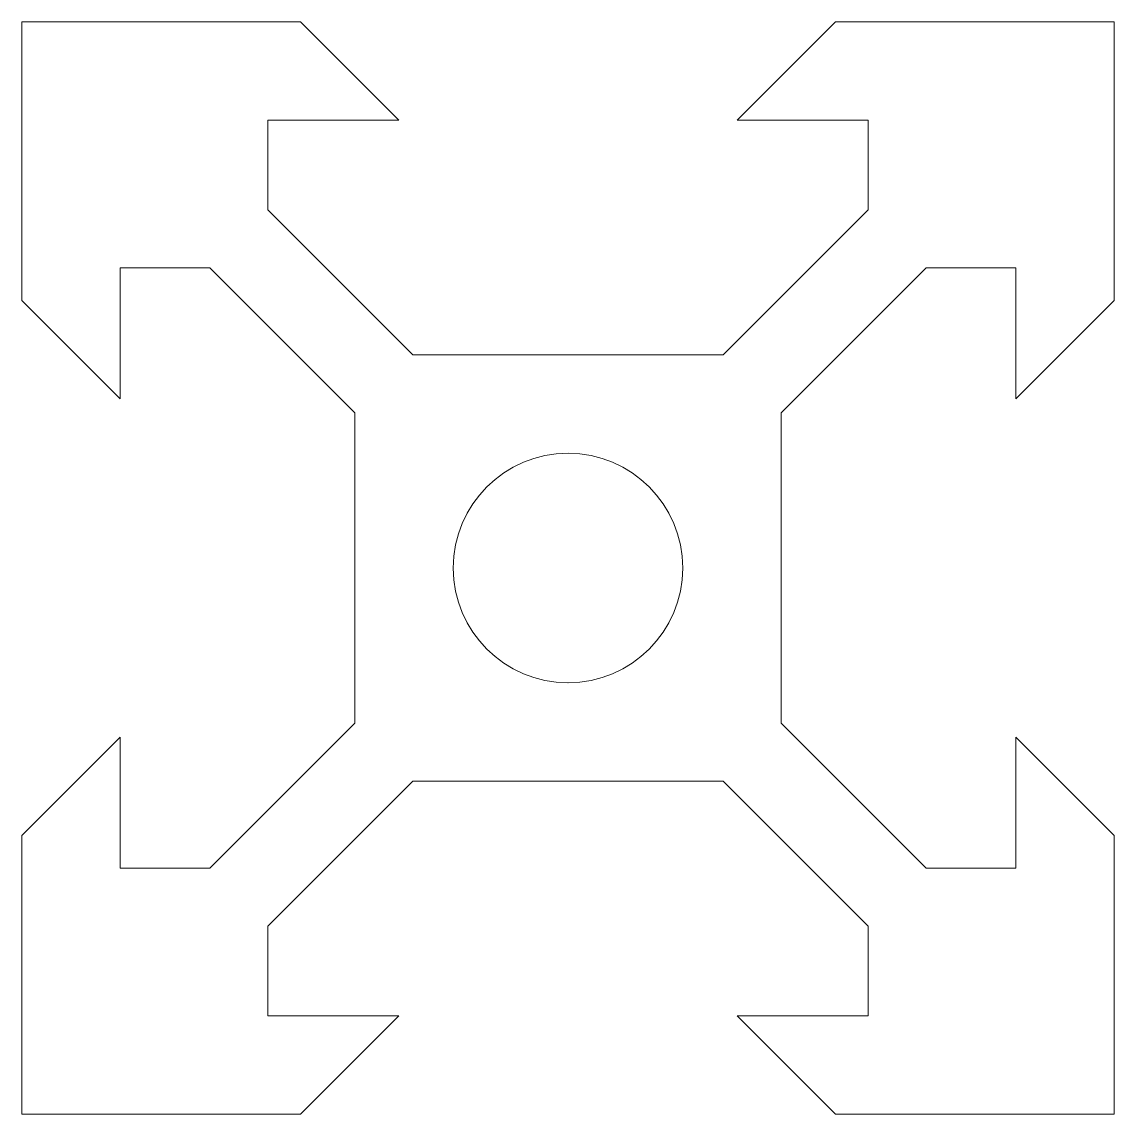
# Model space of a CAD drawing. Extents: x -12.1 to 7.9, y -10 to 10.
import ezdxf

# ---------------------------------------------------------------- set-up
doc = ezdxf.new("R2010")
doc.units = 0
doc.layers.add('s005-#def-solid-edge', color=7, linetype='CONTINUOUS')

msp = doc.modelspace()

# ---------------------------------------------------------------- linework, layer by layer
at = {"layer": 's005-#def-solid-edge', "color": 7, "linetype": 'CONTINUOUS', "lineweight": 0, "true_color": 0x000000}
msp.add_lwpolyline([(-4.94, 3.901), (-7.599, 6.56), (-7.599, 8.2), (-5.2, 8.2), (-7, 10), (-12.1, 10), (-12.1, 4.9), (-10.3, 3.1), (-10.3, 5.499), (-8.66, 5.499), (-6.001, 2.84), (-6.001, 0), (-6.001, -2.84), (-8.66, -5.499), (-10.3, -5.499), (-10.3, -3.1), (-12.1, -4.9), (-12.1, -10), (-7, -10), (-5.2, -8.2), (-7.599, -8.2), (-7.599, -6.56), (-4.94, -3.901), (-2.1, -3.901), (0.74, -3.901), (3.399, -6.56), (3.399, -8.2), (1, -8.2), (2.8, -10), (7.9, -10), (7.9, -4.9), (6.1, -3.1), (6.1, -5.499), (4.46, -5.499), (1.801, -2.84), (1.801, 0), (1.801, 2.84), (4.46, 5.499), (6.1, 5.499), (6.1, 3.1), (7.9, 4.9), (7.9, 10), (2.8, 10), (1, 8.2), (3.399, 8.2), (3.399, 6.56), (0.74, 3.901), (-2.1, 3.901), (-4.94, 3.901)], dxfattribs=at)
for start, end in [(90, 180), (0, 90), (180, -90), (-90, 0)]:
    msp.add_arc((-2.1, 0), 2.1, start, end, dxfattribs=at)

doc.saveas('drawing.dxf')
